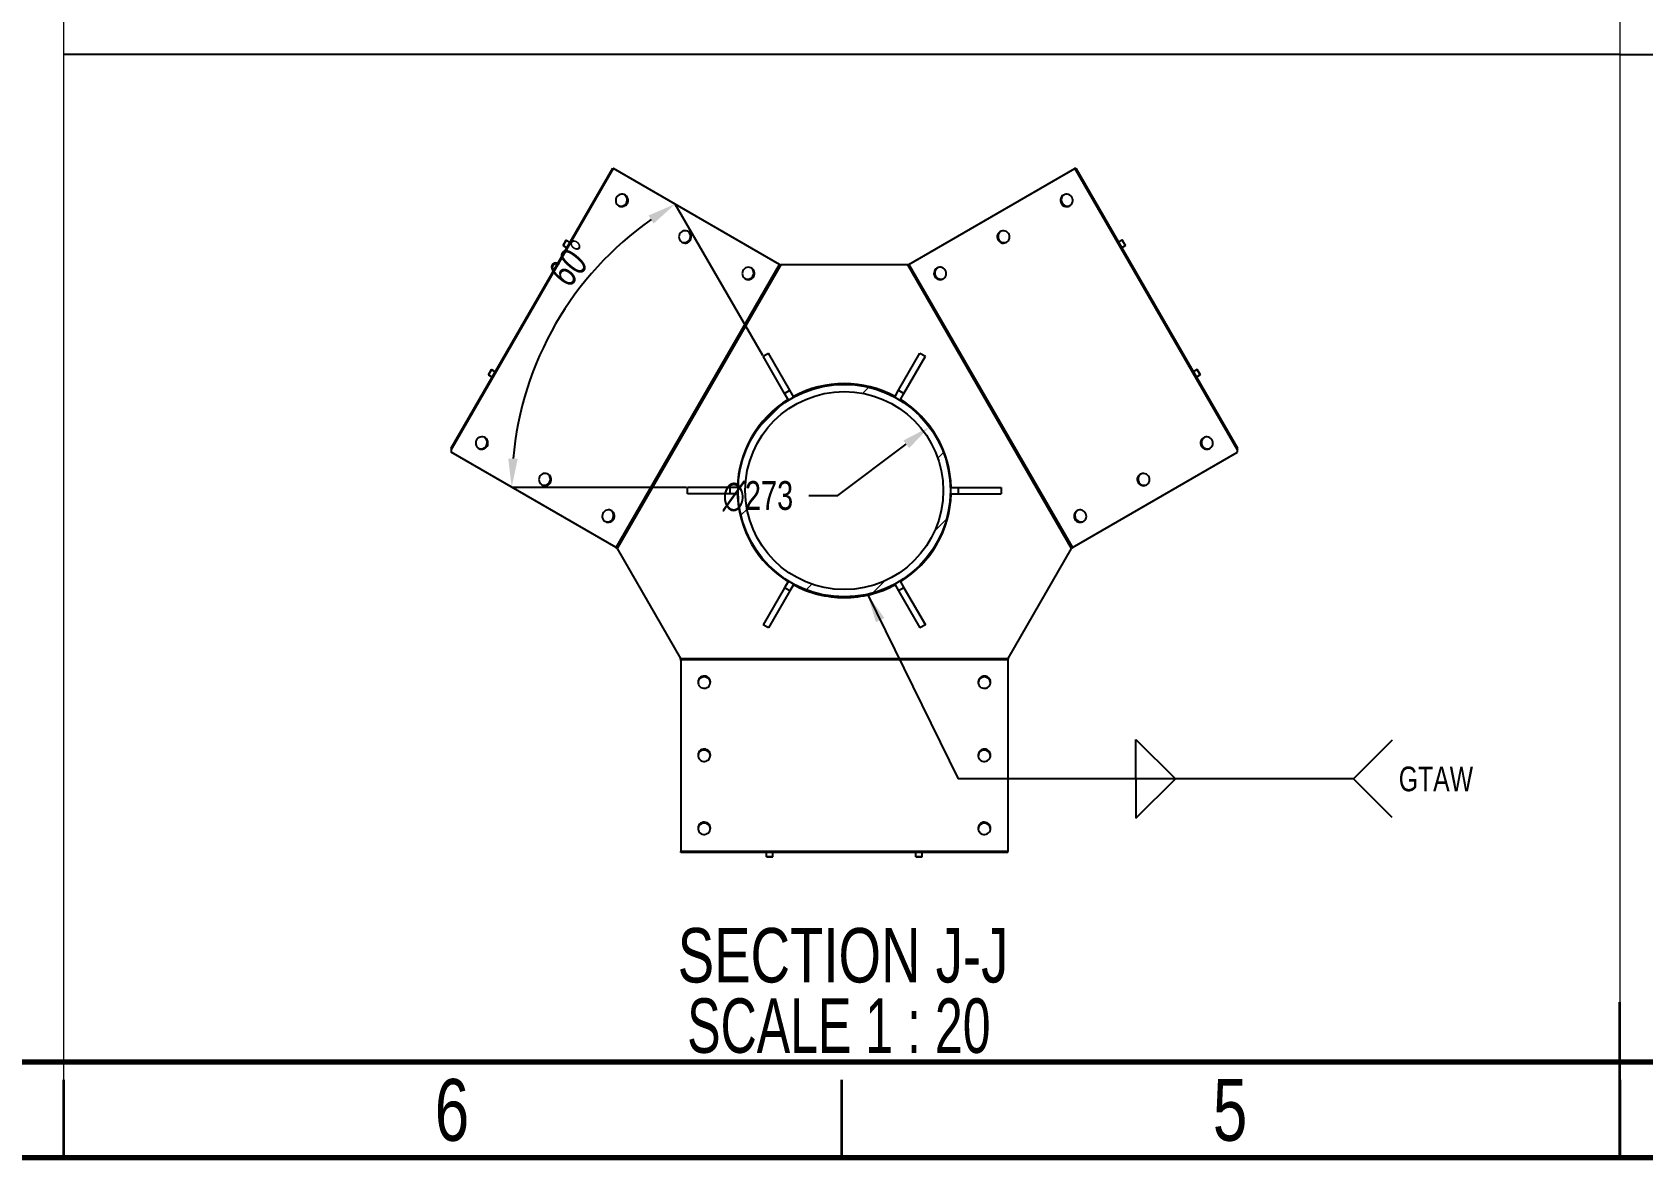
# Model space of a CAD drawing. Header units: millimetres. Extents: x 122 to 2816, y -707 to 556.
# Drawn here: x 1128.4 to 1231.9, y 92.1 to 164.5 of the extents above; entities that cross this region are included whole.
import ezdxf

# ---------------------------------------------------------------- set-up
doc = ezdxf.new("R2010")
doc.units = ezdxf.units.MM
doc.header["$PDSIZE"] = -1
doc.layers.add('FORMAT', color=7, linetype='Continuous')
doc.styles.add('SLDTEXTSTYLE10', font='TXT', dxfattribs={"width": 0.6875})
doc.styles.add('SLDTEXTSTYLE7', font='TXT', dxfattribs={"width": 0.75})
doc.dimstyles.new('SLDDIMSTYLE0', dxfattribs={"dimtxt": 2.5, "dimasz": 1.852083, "dimexe": 0, "dimexo": 0.625, "dimgap": 0, "dimtad": 1, "dimdec": 0, "dimrnd": 1e-09, "dimtxsty": 'Standard', "dimsah": 1, "dimcen": 2.5, "dimazin": 3, "dimtfac": 1.852083, "dimtdec": 0, "dimtmove": 0, "dimatfit": 3, "dimfrac": 2})
doc.dimstyles.new('SLDDIMSTYLE14', dxfattribs={"dimtxt": 1.852083, "dimasz": 1.852083, "dimexe": 0, "dimexo": 0.625, "dimgap": 0.463021, "dimtad": 1, "dimdec": 0, "dimlfac": 20, "dimrnd": 1e-09, "dimzin": 12, "dimtxsty": 'SLDTEXTSTYLE7', "dimsah": 1, "dimcen": 0, "dimazin": 3, "dimtfac": 1, "dimtdec": 0, "dimtmove": 0, "dimatfit": 3, "dimfrac": 2, "dimtzin": 12})
doc.dimstyles.new('SLDDIMSTYLE16', dxfattribs={"dimtxt": 1.852083, "dimasz": 1.852083, "dimexe": 0, "dimexo": 0.625, "dimgap": 0.463021, "dimtad": 1, "dimlfac": 20, "dimzin": 12, "dimtxsty": 'SLDTEXTSTYLE7', "dimsah": 1, "dimcen": 2.5, "dimazin": 3, "dimtfac": 1, "dimtmove": 0, "dimatfit": 3, "dimfrac": 2, "dimtzin": 12})

# ---------------------------------------------------------------- blocks, each defined once
blk = doc.blocks.new('*D1105')
at = {"layer": 'Defpoints', "color": 0}
for p in [(1186.1, 139.09), (1175.16, 130.93)]:
    blk.add_point(p, dxfattribs=at)
at = {"layer": 'FORMAT', "color": 0, "lineweight": -2}
for p, q in [((1180.21, 134.7), (1184.62, 137.99)), ((1178.36, 134.7), (1180.21, 134.7))]:
    blk.add_line(p, q, dxfattribs=at)
at = {"layer": 'FORMAT', "color": 0}
blk.add_solid([(1184.43, 138.23), (1184.8, 137.74), (1186.1, 139.09)], dxfattribs=at)
at = {"layer": 'FORMAT', "color": 0, "insert": (1172.81, 135.62), "char_height": 1.852, "attachment_point": 1, "style": 'SLDTEXTSTYLE7'}
blk.add_mtext('\\A1;∅273', dxfattribs=at)
blk = doc.blocks.new('*D1106')
at = {"layer": 'Defpoints', "color": 0}
for p in [(1175.42, 143.63), (1160.53, 142.4), (1176.8, 141.25), (1170.56, 135.21), (1173.31, 135.21)]:
    blk.add_point(p, dxfattribs=at)
at = {"layer": 'FORMAT', "color": 0, "lineweight": -2}
for p, q in [((1175.39, 143.69), (1169.77, 153.42)), ((1170.49, 135.21), (1159.26, 135.21))]:
    blk.add_line(p, q, dxfattribs=at)
blk.add_arc((1180.29, 135.21), 21.02, 125.0492, 174.9508, dxfattribs=at)
at = {"layer": 'FORMAT', "color": 0}
for points in [[(1168.05, 152.68), (1168.38, 152.16), (1169.77, 153.42)], [(1159.65, 137.05), (1159.04, 137.07), (1159.26, 135.21)]]:
    blk.add_solid(points, dxfattribs=at)
at = {"layer": 'FORMAT', "color": 0, "insert": (1161.51, 149.15), "char_height": 1.852, "attachment_point": 1, "rotation": 49.7115, "style": 'SLDTEXTSTYLE7'}
blk.add_mtext('\\A1;60°', dxfattribs=at)
blk = doc.blocks.new('SW_NOTE_0_48')
at = {"layer": 'FORMAT', "color": 0, "char_height": 3.5, "attachment_point": 2}
for s, insert, style in [('SECTION J-J', (13.18, 4.51), 'SLDTEXTSTYLE7'), ('SCALE 1 : 20', (12.91, -0.01), 'SLDTEXTSTYLE10')]:
    blk.add_mtext(s, dxfattribs=dict(at, insert=insert, style=style))
blk = doc.blocks.new('SW_SYMBOL_AWLD_FILL')
at = {"layer": 'FORMAT', "color": 0}
for p, q in [((0, 0), (0, 1250)), ((0, 1250), (1250, 0)), ((1250, 0), (0, 0))]:
    blk.add_line(p, q, dxfattribs=at)
blk = doc.blocks.new('SW_WELDSYMBOL_3')
at = {"layer": 'FORMAT', "color": 0}
for p, q in [((27.88, 2.48), (25.4, 0)), ((25.4, 0), (0, 0)), ((27.88, -2.48), (25.4, 0))]:
    blk.add_line(p, q, dxfattribs=at)
at = {"layer": 'FORMAT', "color": 0, "xscale": 0.0020277832, "yscale": 0.0020277832, "zscale": 0.0020277832}
blk.add_blockref('SW_SYMBOL_AWLD_FILL', (11.42, 0), dxfattribs=at)
at = {"layer": 'FORMAT', "color": 0, "extrusion": (0, 0, -1), "xscale": 0.0020277832, "yscale": 0.0020277832, "zscale": 0.0020277832, "rotation": 180}
blk.add_blockref('SW_SYMBOL_AWLD_FILL', (-11.42, 0), dxfattribs=at)
at = {"layer": 'FORMAT', "color": 0, "insert": (28.31, 0.79), "char_height": 1.587, "attachment_point": 1, "style": 'SLDTEXTSTYLE7'}
blk.add_mtext('GTAW', dxfattribs=at)

msp = doc.modelspace()

# ---------------------------------------------------------------- hatches: boundary and pattern name
at = {"linetype": 'Continuous', "lineweight": 18}
h = msp.add_hatch(dxfattribs=at)
h.set_pattern_fill('ANSI32', style=0)
h.set_pattern_definition([(45, (1015.465, 87.149), (-6.7352, 6.7352), []), (45, (1019.955, 87.149), (-6.7352, 6.7352), [])])
edge = h.paths.add_edge_path(flags=0)
edge.add_arc((1180.632328, 135.009234), 6.825, 0, 360)
edge = h.paths.add_edge_path(flags=0)
edge.add_arc((1180.632328, 135.009234), 6.3615, 0, 360)

# ---------------------------------------------------------------- linework, layer by layer
at = {"color": 7, "linetype": 'Continuous', "lineweight": 18}
for p, q in [((1130.464597, 374.149019), (1130.464597, 97.149019)), ((1230.464597, 369.148019), (1230.464597, 97.149019))]:
    msp.add_line(p, q, dxfattribs=at)
at = {"color": 7, "linetype": 'Continuous', "lineweight": 25}
for p, q in [((1155.367328, 137.727704), (1165.756446, 155.722184)), ((1155.367328, 137.605315), (1165.809442, 155.691587)), ((1165.756446, 155.722184), (1165.809442, 155.691587)), ((1176.474402, 149.534169), (1165.809442, 155.691587)), ((1184.790255, 149.534169), (1195.455214, 155.691587)), ((1195.50821, 155.722184), (1195.455214, 155.691587)), ((1195.455214, 155.691587), (1205.897328, 137.605315)), ((1195.50821, 155.722184), (1205.897328, 137.727704)), ((1162.750434, 151.106853), (1162.550434, 150.760443)), ((1162.750434, 151.106853), (1162.765725, 151.098025)), ((1198.514223, 151.106853), (1198.498931, 151.098025)), ((1198.714223, 150.760443), (1198.514223, 151.106853)), ((1162.550434, 150.760443), (1162.565725, 150.751614)), ((1162.765725, 151.098025), (1162.565725, 150.751614)), ((1162.565725, 150.751614), (1162.806446, 150.612634)), ((1162.765725, 151.098025), (1163.006446, 150.959044)), ((1198.498931, 151.098025), (1198.25821, 150.959044)), ((1198.698931, 150.751614), (1198.45821, 150.612634)), ((1198.698931, 150.751614), (1198.498931, 151.098025)), ((1198.714223, 150.760443), (1198.698931, 150.751614)), ((1165.974402, 131.347636), (1176.474402, 149.534169)), ((1176.551753, 149.515159), (1166.029541, 131.290153)), ((1184.712904, 149.515159), (1176.551753, 149.515159)), ((1195.235116, 131.290153), (1184.712904, 149.515159)), ((1184.790255, 149.534169), (1195.290255, 131.347636)), ((1175.421623, 143.63444), (1175.768033, 143.83444)), ((1176.796623, 141.25287), (1175.421623, 143.63444)), ((1177.143033, 141.45287), (1175.768033, 143.83444)), ((1184.121623, 141.45287), (1185.496623, 143.83444)), ((1184.468033, 141.25287), (1185.843033, 143.63444)), ((1185.496623, 143.83444), (1185.843033, 143.63444)), ((1157.950434, 142.793009), (1157.750434, 142.446599)), ((1157.750434, 142.446599), (1157.765725, 142.437771)), ((1157.965725, 142.784181), (1157.765725, 142.437771)), ((1157.765725, 142.437771), (1158.006446, 142.29879)), ((1157.950434, 142.793009), (1157.965725, 142.784181)), ((1157.965725, 142.784181), (1158.206446, 142.6452)), ((1203.298931, 142.784181), (1203.05821, 142.6452)), ((1203.498931, 142.437771), (1203.25821, 142.29879)), ((1203.314223, 142.793009), (1203.298931, 142.784181)), ((1203.498931, 142.437771), (1203.298931, 142.784181)), ((1203.514223, 142.446599), (1203.314223, 142.793009)), ((1203.514223, 142.446599), (1203.498931, 142.437771)), ((1176.796623, 141.25287), (1177.143033, 141.45287)), ((1177.046623, 140.819857), (1176.796623, 141.25287)), ((1177.046623, 140.819857), (1177.393033, 141.019857)), ((1177.393033, 141.019857), (1177.143033, 141.45287)), ((1178.507487, 141.547634), (1178.565926, 141.513894)), ((1178.609941, 141.580046), (1178.573053, 141.516154)), ((1182.691603, 141.516154), (1182.654715, 141.580046)), ((1182.757169, 141.547634), (1182.698731, 141.513894)), ((1183.871623, 141.019857), (1184.121623, 141.45287)), ((1183.871623, 141.019857), (1184.218033, 140.819857)), ((1184.121623, 141.45287), (1184.468033, 141.25287)), ((1184.218033, 140.819857), (1184.468033, 141.25287)), ((1155.367328, 137.727704), (1155.367328, 137.605315)), ((1205.897328, 137.605315), (1205.897328, 137.727704)), ((1155.367328, 137.605315), (1155.367328, 137.471633)), ((1165.974402, 131.347636), (1155.367328, 137.471633)), ((1195.290255, 131.347636), (1205.897328, 137.471633)), ((1205.897328, 137.471633), (1205.897328, 137.605315)), ((1170.557328, 134.809234), (1170.557328, 135.209234)), ((1173.307328, 135.209234), (1170.557328, 135.209234)), ((1173.307328, 134.809234), (1170.557328, 134.809234)), ((1173.307328, 134.809234), (1173.307328, 135.209234)), ((1173.807328, 135.209234), (1173.307328, 135.209234)), ((1173.807328, 134.809234), (1173.307328, 134.809234)), ((1173.807328, 134.809234), (1173.807328, 135.209234)), ((1187.457328, 135.209234), (1187.457328, 134.809234)), ((1187.457328, 135.209234), (1187.957328, 135.209234)), ((1187.457328, 134.809234), (1187.957328, 134.809234)), ((1187.957328, 135.209234), (1187.957328, 134.809234)), ((1187.957328, 135.209234), (1190.707328, 135.209234)), ((1187.957328, 134.809234), (1190.707328, 134.809234)), ((1190.707328, 135.209234), (1190.707328, 134.809234)), ((1173.907487, 133.5802), (1173.965926, 133.546461)), ((1173.967533, 133.539158), (1173.930644, 133.475266)), ((1187.334012, 133.475266), (1187.297124, 133.539158)), ((1187.357169, 133.5802), (1187.298731, 133.546461)), ((1166.029541, 131.290153), (1170.110116, 124.222389)), ((1191.154541, 124.222389), (1195.235116, 131.290153)), ((1175.953031, 129.972389), (1176.026808, 129.972389)), ((1176.032328, 129.899868), (1176.032328, 129.967347)), ((1185.232328, 129.899868), (1185.232328, 129.967347)), ((1185.237849, 129.972389), (1185.311625, 129.972389)), ((1176.796623, 128.765598), (1175.421623, 126.384028)), ((1177.143033, 128.565598), (1175.768033, 126.184028)), ((1177.046623, 129.198611), (1176.796623, 128.765598)), ((1177.143033, 128.565598), (1176.796623, 128.765598)), ((1177.393033, 128.998611), (1177.046623, 129.198611)), ((1177.393033, 128.998611), (1177.143033, 128.565598)), ((1184.218033, 129.198611), (1183.871623, 128.998611)), ((1183.871623, 128.998611), (1184.121623, 128.565598)), ((1184.468033, 128.765598), (1184.121623, 128.565598)), ((1184.121623, 128.565598), (1185.496623, 126.184028)), ((1184.218033, 129.198611), (1184.468033, 128.765598)), ((1184.468033, 128.765598), (1185.843033, 126.384028)), ((1175.768033, 126.184028), (1175.421623, 126.384028)), ((1185.843033, 126.384028), (1185.496623, 126.184028)), ((1170.110116, 124.222389), (1191.154541, 124.222389)), ((1170.132328, 124.145896), (1170.132328, 111.831062)), ((1191.132328, 124.145896), (1170.132328, 124.145896)), ((1191.132328, 124.145896), (1191.132328, 111.831062)), ((1191.132328, 111.831062), (1170.132328, 111.831062)), ((1170.132328, 111.769867), (1170.132328, 111.831062)), ((1191.132328, 111.769867), (1191.132328, 111.831062)), ((1191.132328, 111.769867), (1170.132328, 111.769867)), ((1175.632328, 111.491907), (1175.632328, 111.769867)), ((1175.632328, 111.491907), (1176.032328, 111.491907)), ((1175.632328, 111.474249), (1175.632328, 111.491907)), ((1175.632328, 111.474249), (1176.032328, 111.474249)), ((1176.032328, 111.491907), (1176.032328, 111.769867)), ((1176.032328, 111.474249), (1176.032328, 111.491907)), ((1185.232328, 111.491907), (1185.232328, 111.769867)), ((1185.232328, 111.491907), (1185.632328, 111.491907)), ((1185.232328, 111.474249), (1185.232328, 111.491907)), ((1185.232328, 111.474249), (1185.632328, 111.474249)), ((1185.632328, 111.491907), (1185.632328, 111.769867)), ((1185.632328, 111.474249), (1185.632328, 111.491907))]:
    msp.add_line(p, q, dxfattribs=at)
at = {"color": 7, "linetype": 'Continuous', "lineweight": 35}
for p, q in [((1230.464597, 92.148019), (1230.464597, 102.150019)), ((1130.464597, 97.149019), (1130.464597, 92.149019)), ((1180.464597, 97.149019), (1180.464597, 92.149019)), ((1230.464597, 97.149019), (1230.464597, 92.149019))]:
    msp.add_line(p, q, dxfattribs=at)
at = {"color": 7, "linetype": 'Continuous', "lineweight": 70}
for p, q in [((1424.867069, 98.282544), (1035.464597, 98.282544)), ((1430.464597, 92.149019), (1030.464597, 92.149019))]:
    msp.add_line(p, q, dxfattribs=at)
at = {"color": 7, "linetype": 'Continuous', "lineweight": 25, "flags": 128}
for points in [[(1165.946736, 153.651377), (1165.955131, 153.565641), (1165.981671, 153.483914), (1166.025115, 153.410017), (1166.083432, 153.347406), (1166.153895, 153.299008), (1166.233209, 153.267087), (1166.317665, 153.253134), (1166.403315, 153.257803), (1166.486154, 153.280875), (1166.562308, 153.321272), (1166.628216, 153.377104), (1166.680796, 153.44576), (1166.71759, 153.524031), (1166.736878, 153.608257), (1166.737757, 153.694498), (1166.720187, 153.778724), (1166.684988, 153.856995), (1166.633808, 153.925651), (1166.569038, 153.981483), (1166.493708, 154.021879), (1166.41134, 154.044952), (1166.325785, 154.049621), (1166.241044, 154.035668), (1166.161079, 154.003747), (1166.089629, 153.955349), (1166.030036, 153.892738), (1165.985085, 153.818841), (1165.956879, 153.737114), (1165.946736, 153.651377)], [(1195.119695, 153.994716), (1195.041247, 154.030314), (1194.957199, 154.048193), (1194.871481, 154.047518), (1194.788099, 154.028319), (1194.710954, 153.991496), (1194.643652, 153.938768), (1194.589341, 153.872603), (1194.55056, 153.796093), (1194.529121, 153.712817), (1194.526029, 153.626668), (1194.541426, 153.541674), (1194.574595, 153.461809), (1194.623982, 153.390809), (1194.68728, 153.331993), (1194.761528, 153.288111), (1194.843254, 153.261214), (1194.928638, 153.252562), (1195.013687, 153.262557), (1195.094423, 153.290733), (1195.167073, 153.335773), (1195.228238, 153.39557), (1195.275059, 153.467328), (1195.305346, 153.547692), (1195.317684, 153.632904), (1195.311495, 153.718981), (1195.287069, 153.801896), (1195.245548, 153.877773), (1195.188873, 153.943064), (1195.119695, 153.994716)], [(1170.011932, 151.304335), (1170.020327, 151.218599), (1170.046867, 151.136871), (1170.090311, 151.062975), (1170.148628, 151.000363), (1170.219091, 150.951966), (1170.298405, 150.920044), (1170.382862, 150.906092), (1170.468512, 150.910761), (1170.551351, 150.933833), (1170.627504, 150.974229), (1170.693412, 151.030061), (1170.745993, 151.098718), (1170.782787, 151.176989), (1170.802075, 151.261214), (1170.802954, 151.347456), (1170.785383, 151.431681), (1170.750185, 151.509952), (1170.699004, 151.578609), (1170.634235, 151.634441), (1170.558905, 151.674837), (1170.476536, 151.697909), (1170.390982, 151.702578), (1170.30624, 151.688626), (1170.226276, 151.656704), (1170.154826, 151.608307), (1170.095232, 151.545695), (1170.050282, 151.471799), (1170.022075, 151.390071), (1170.011932, 151.304335)], [(1191.054498, 151.647673), (1190.976051, 151.683271), (1190.892003, 151.701151), (1190.806284, 151.700475), (1190.722903, 151.681277), (1190.645758, 151.644453), (1190.578456, 151.591726), (1190.524144, 151.52556), (1190.485363, 151.449051), (1190.463925, 151.365774), (1190.460832, 151.279625), (1190.47623, 151.194631), (1190.509398, 151.114767), (1190.558785, 151.043767), (1190.622083, 150.984951), (1190.696331, 150.941068), (1190.778058, 150.914172), (1190.863441, 150.905519), (1190.94849, 150.915515), (1191.029227, 150.943691), (1191.101876, 150.98873), (1191.163041, 151.048527), (1191.209862, 151.120286), (1191.240149, 151.20065), (1191.252487, 151.285862), (1191.246298, 151.371938), (1191.221872, 151.454853), (1191.180351, 151.53073), (1191.123676, 151.596021), (1191.054498, 151.647673)], [(1174.077129, 148.957293), (1174.085524, 148.871556), (1174.112064, 148.789829), (1174.155508, 148.715932), (1174.213825, 148.653321), (1174.284288, 148.604923), (1174.363602, 148.573002), (1174.448059, 148.559049), (1174.533709, 148.563719), (1174.616547, 148.586791), (1174.692701, 148.627187), (1174.758609, 148.683019), (1174.811189, 148.751675), (1174.847984, 148.829946), (1174.867271, 148.914172), (1174.868151, 149.000414), (1174.85058, 149.084639), (1174.815382, 149.16291), (1174.764201, 149.231566), (1174.699431, 149.287398), (1174.624101, 149.327795), (1174.541733, 149.350867), (1174.456178, 149.355536), (1174.371437, 149.341583), (1174.291472, 149.309662), (1174.220023, 149.261264), (1174.160429, 149.198653), (1174.115478, 149.124756), (1174.087272, 149.043029), (1174.077129, 148.957293)], [(1186.989301, 149.300631), (1186.910854, 149.336229), (1186.826806, 149.354108), (1186.741087, 149.353433), (1186.657706, 149.334234), (1186.580561, 149.297411), (1186.513259, 149.244683), (1186.458948, 149.178518), (1186.420166, 149.102008), (1186.398728, 149.018732), (1186.395635, 148.932583), (1186.411033, 148.847589), (1186.444201, 148.767725), (1186.493589, 148.696724), (1186.556886, 148.637908), (1186.631134, 148.594026), (1186.712861, 148.56713), (1186.798245, 148.558477), (1186.883293, 148.568472), (1186.96403, 148.596649), (1187.036679, 148.641688), (1187.097844, 148.701485), (1187.144665, 148.773243), (1187.174953, 148.853607), (1187.18729, 148.93882), (1187.181102, 149.024896), (1187.156675, 149.107811), (1187.115154, 149.183688), (1187.058479, 149.248979), (1186.989301, 149.300631)], [(1156.946736, 138.06292), (1156.955131, 137.977184), (1156.981671, 137.895457), (1157.025115, 137.82156), (1157.083432, 137.758949), (1157.153895, 137.710551), (1157.233209, 137.678629), (1157.317665, 137.664677), (1157.403315, 137.669346), (1157.486154, 137.692418), (1157.562308, 137.732815), (1157.628216, 137.788646), (1157.680796, 137.857303), (1157.71759, 137.935574), (1157.736878, 138.019799), (1157.737757, 138.106041), (1157.720187, 138.190267), (1157.684988, 138.268537), (1157.633808, 138.337194), (1157.569038, 138.393026), (1157.493708, 138.433422), (1157.41134, 138.456494), (1157.325785, 138.461163), (1157.241044, 138.447211), (1157.161079, 138.41529), (1157.089629, 138.366892), (1157.030036, 138.304281), (1156.985085, 138.230384), (1156.956879, 138.148656), (1156.946736, 138.06292)], [(1204.119695, 138.406258), (1204.041247, 138.441856), (1203.957199, 138.459736), (1203.871481, 138.45906), (1203.788099, 138.439862), (1203.710954, 138.403038), (1203.643652, 138.350311), (1203.589341, 138.284146), (1203.55056, 138.207636), (1203.529121, 138.124359), (1203.526029, 138.03821), (1203.541426, 137.953216), (1203.574595, 137.873352), (1203.623982, 137.802352), (1203.68728, 137.743536), (1203.761528, 137.699653), (1203.843254, 137.672757), (1203.928638, 137.664104), (1204.013687, 137.6741), (1204.094423, 137.702276), (1204.167073, 137.747316), (1204.228238, 137.807113), (1204.275059, 137.878871), (1204.305346, 137.959235), (1204.317684, 138.044447), (1204.311495, 138.130523), (1204.287069, 138.213438), (1204.245548, 138.289315), (1204.188873, 138.354606), (1204.119695, 138.406258)], [(1161.011932, 135.715878), (1161.020327, 135.630142), (1161.046867, 135.548414), (1161.090311, 135.474517), (1161.148628, 135.411906), (1161.219091, 135.363508), (1161.298405, 135.331587), (1161.382862, 135.317635), (1161.468512, 135.322304), (1161.551351, 135.345376), (1161.627504, 135.385772), (1161.693412, 135.441604), (1161.745993, 135.51026), (1161.782787, 135.588531), (1161.802075, 135.672757), (1161.802954, 135.758999), (1161.785383, 135.843224), (1161.750185, 135.921495), (1161.699004, 135.990152), (1161.634235, 136.045983), (1161.558905, 136.08638), (1161.476536, 136.109452), (1161.390982, 136.114121), (1161.30624, 136.100169), (1161.226276, 136.068247), (1161.154826, 136.019849), (1161.095232, 135.957238), (1161.050282, 135.883341), (1161.022075, 135.801614), (1161.011932, 135.715878)], [(1200.054498, 136.059216), (1199.976051, 136.094814), (1199.892003, 136.112693), (1199.806284, 136.112018), (1199.722903, 136.09282), (1199.645758, 136.055996), (1199.578456, 136.003269), (1199.524144, 135.937103), (1199.485363, 135.860593), (1199.463925, 135.777317), (1199.460832, 135.691168), (1199.47623, 135.606174), (1199.509398, 135.52631), (1199.558785, 135.45531), (1199.622083, 135.396493), (1199.696331, 135.352611), (1199.778058, 135.325715), (1199.863441, 135.317062), (1199.94849, 135.327057), (1200.029227, 135.355234), (1200.101876, 135.400273), (1200.163041, 135.46007), (1200.209862, 135.531828), (1200.240149, 135.612192), (1200.252487, 135.697405), (1200.246298, 135.783481), (1200.221872, 135.866396), (1200.180351, 135.942273), (1200.123676, 136.007564), (1200.054498, 136.059216)], [(1165.077129, 133.368835), (1165.085524, 133.283099), (1165.112064, 133.201372), (1165.155508, 133.127475), (1165.213825, 133.064864), (1165.284288, 133.016466), (1165.363602, 132.984545), (1165.448059, 132.970592), (1165.533709, 132.975261), (1165.616547, 132.998333), (1165.692701, 133.03873), (1165.758609, 133.094562), (1165.811189, 133.163218), (1165.847984, 133.241489), (1165.867271, 133.325714), (1165.868151, 133.411956), (1165.85058, 133.496182), (1165.815382, 133.574453), (1165.764201, 133.643109), (1165.699431, 133.698941), (1165.624101, 133.739337), (1165.541733, 133.762409), (1165.456178, 133.767078), (1165.371437, 133.753126), (1165.291472, 133.721205), (1165.220023, 133.672807), (1165.160429, 133.610196), (1165.115478, 133.536299), (1165.087272, 133.454572), (1165.077129, 133.368835)], [(1195.989301, 133.712174), (1195.910854, 133.747772), (1195.826806, 133.765651), (1195.741087, 133.764976), (1195.657706, 133.745777), (1195.580561, 133.708953), (1195.513259, 133.656226), (1195.458948, 133.590061), (1195.420166, 133.513551), (1195.398728, 133.430275), (1195.395635, 133.344125), (1195.411033, 133.259132), (1195.444201, 133.179267), (1195.493589, 133.108267), (1195.556886, 133.049451), (1195.631134, 133.005569), (1195.712861, 132.978672), (1195.798245, 132.97002), (1195.883293, 132.980015), (1195.96403, 133.008191), (1196.036679, 133.053231), (1196.097844, 133.113028), (1196.144665, 133.184786), (1196.174953, 133.26515), (1196.18729, 133.350362), (1196.181102, 133.436438), (1196.156675, 133.519354), (1196.115154, 133.595231), (1196.058479, 133.660522), (1195.989301, 133.712174)], [(1171.830555, 122.358236), (1171.900607, 122.408374), (1171.958115, 122.472222), (1172.00039, 122.546794), (1172.025454, 122.628604), (1172.032136, 122.713825), (1172.020124, 122.798474), (1171.989979, 122.878592), (1171.94311, 122.950432), (1171.88171, 123.010636), (1171.808649, 123.056389), (1171.727343, 123.085551), (1171.641594, 123.096759), (1171.555413, 123.089488), (1171.472828, 123.064079), (1171.3977, 123.02172), (1171.333544, 122.96439), (1171.283359, 122.894772), (1171.249491, 122.81612), (1171.233524, 122.732112), (1171.236205, 122.646676), (1171.257408, 122.563807), (1171.296142, 122.48738), (1171.350595, 122.420968), (1171.418222, 122.367677), (1171.495861, 122.329999), (1171.579881, 122.309695), (1171.666353, 122.307715), (1171.751234, 122.324151), (1171.830555, 122.358236)], [(1189.830555, 122.358236), (1189.900607, 122.408374), (1189.958115, 122.472222), (1190.00039, 122.546794), (1190.025454, 122.628604), (1190.032136, 122.713825), (1190.020124, 122.798474), (1189.989979, 122.878592), (1189.94311, 122.950432), (1189.88171, 123.010636), (1189.808649, 123.056389), (1189.727343, 123.085551), (1189.641594, 123.096759), (1189.555413, 123.089488), (1189.472828, 123.064079), (1189.3977, 123.02172), (1189.333544, 122.96439), (1189.283359, 122.894772), (1189.249491, 122.81612), (1189.233524, 122.732112), (1189.236205, 122.646676), (1189.257408, 122.563807), (1189.296142, 122.48738), (1189.350595, 122.420968), (1189.418222, 122.367677), (1189.495861, 122.329999), (1189.579881, 122.309695), (1189.666353, 122.307715), (1189.751234, 122.324151), (1189.830555, 122.358236)], [(1171.830555, 117.664151), (1171.900607, 117.714289), (1171.958115, 117.778137), (1172.00039, 117.852709), (1172.025454, 117.934519), (1172.032136, 118.01974), (1172.020124, 118.104389), (1171.989979, 118.184507), (1171.94311, 118.256347), (1171.88171, 118.316552), (1171.808649, 118.362304), (1171.727343, 118.391467), (1171.641594, 118.402674), (1171.555413, 118.395404), (1171.472828, 118.369994), (1171.3977, 118.327635), (1171.333544, 118.270306), (1171.283359, 118.200687), (1171.249491, 118.122036), (1171.233524, 118.038028), (1171.236205, 117.952592), (1171.257408, 117.869723), (1171.296142, 117.793295), (1171.350595, 117.726884), (1171.418222, 117.673593), (1171.495861, 117.635914), (1171.579881, 117.61561), (1171.666353, 117.61363), (1171.751234, 117.630067), (1171.830555, 117.664151)], [(1189.830555, 117.664151), (1189.900607, 117.714289), (1189.958115, 117.778137), (1190.00039, 117.852709), (1190.025454, 117.934519), (1190.032136, 118.01974), (1190.020124, 118.104389), (1189.989979, 118.184507), (1189.94311, 118.256347), (1189.88171, 118.316552), (1189.808649, 118.362304), (1189.727343, 118.391467), (1189.641594, 118.402674), (1189.555413, 118.395404), (1189.472828, 118.369994), (1189.3977, 118.327635), (1189.333544, 118.270306), (1189.283359, 118.200687), (1189.249491, 118.122036), (1189.233524, 118.038028), (1189.236205, 117.952592), (1189.257408, 117.869723), (1189.296142, 117.793295), (1189.350595, 117.726884), (1189.418222, 117.673593), (1189.495861, 117.635914), (1189.579881, 117.61561), (1189.666353, 117.61363), (1189.751234, 117.630067), (1189.830555, 117.664151)], [(1171.830555, 112.970066), (1171.900607, 113.020204), (1171.958115, 113.084052), (1172.00039, 113.158624), (1172.025454, 113.240434), (1172.032136, 113.325655), (1172.020124, 113.410304), (1171.989979, 113.490422), (1171.94311, 113.562263), (1171.88171, 113.622467), (1171.808649, 113.66822), (1171.727343, 113.697382), (1171.641594, 113.708589), (1171.555413, 113.701319), (1171.472828, 113.67591), (1171.3977, 113.63355), (1171.333544, 113.576221), (1171.283359, 113.506603), (1171.249491, 113.427951), (1171.233524, 113.343943), (1171.236205, 113.258507), (1171.257408, 113.175638), (1171.296142, 113.09921), (1171.350595, 113.032799), (1171.418222, 112.979508), (1171.495861, 112.941829), (1171.579881, 112.921526), (1171.666353, 112.919545), (1171.751234, 112.935982), (1171.830555, 112.970066)], [(1189.830555, 112.970066), (1189.900607, 113.020204), (1189.958115, 113.084052), (1190.00039, 113.158624), (1190.025454, 113.240434), (1190.032136, 113.325655), (1190.020124, 113.410304), (1189.989979, 113.490422), (1189.94311, 113.562263), (1189.88171, 113.622467), (1189.808649, 113.66822), (1189.727343, 113.697382), (1189.641594, 113.708589), (1189.555413, 113.701319), (1189.472828, 113.67591), (1189.3977, 113.63355), (1189.333544, 113.576221), (1189.283359, 113.506603), (1189.249491, 113.427951), (1189.233524, 113.343943), (1189.236205, 113.258507), (1189.257408, 113.175638), (1189.296142, 113.09921), (1189.350595, 113.032799), (1189.418222, 112.979508), (1189.495861, 112.941829), (1189.579881, 112.921526), (1189.666353, 112.919545), (1189.751234, 112.935982), (1189.830555, 112.970066)]]:
    msp.add_lwpolyline(points, dxfattribs=at)
at = {"color": 7, "linetype": 'Continuous', "lineweight": 25}
for radius in [6.825, 6.3615]:
    msp.add_circle((1180.632328, 135.009234), radius, dxfattribs=at)
for centre, radius, start, end in [((1166.286738, 153.683969), 0.400297, 244.95660062, 55.04339873), ((1194.97288, 153.687039), 0.394901, 124.61261208, 180.73476036), ((1194.978074, 153.683788), 0.400067, 180.25965891, 295.03425316), ((1170.351935, 151.336927), 0.400297, 244.95659533, 55.04340439), ((1190.907683, 151.339996), 0.394901, 124.61262274, 180.73476034), ((1190.912877, 151.336745), 0.400067, 180.25965896, 295.03424344), ((1174.417132, 148.989884), 0.400297, 244.95658972, 55.04341052), ((1186.842486, 148.992954), 0.394901, 124.61261207, 180.73476036), ((1186.84768, 148.989703), 0.400067, 180.25965891, 295.03425316), ((1180.632328, 135.009234), 6.875, 61.6670215, 118.3329785), ((1180.632328, 135.009234), 6.875, 121.6670215, 178.3329785), ((1180.632328, 135.009234), 6.875, 1.6670215, 58.3329785), ((1157.286738, 138.095512), 0.400297, 244.95659208, 55.04340793), ((1203.97288, 138.098581), 0.394901, 124.61261208, 180.73476036), ((1203.978074, 138.09533), 0.400067, 180.25965891, 295.03425316), ((1161.351935, 135.748469), 0.400297, 244.95659208, 55.04340792), ((1199.907683, 135.751539), 0.394901, 124.61261207, 180.73476036), ((1199.912877, 135.748288), 0.400067, 180.25965891, 295.03425316), ((1180.632328, 135.009234), 6.875, 181.6670215, 238.3329785), ((1180.632328, 135.009234), 6.875, 301.6670215, 358.3329785), ((1165.417132, 133.401427), 0.400297, 244.95659208, 55.04340792), ((1195.842486, 133.404497), 0.394901, 124.61261207, 180.73476036), ((1195.84768, 133.401246), 0.400067, 180.25965891, 295.03425316), ((1180.632328, 135.009234), 6.875, 241.6670215, 270), ((1180.632328, 135.009234), 6.875, 270, 298.3329785), ((1171.629868, 122.637966), 0.397712, 89.64556978, 175.23895705), ((1171.634145, 122.637263), 0.398412, 4.8542402, 90.26123283), ((1189.629868, 122.637966), 0.397712, 89.64556978, 175.23895719), ((1189.634145, 122.637263), 0.398412, 4.85424034, 90.26123283), ((1171.629868, 117.943882), 0.397712, 89.64556977, 175.23895959), ((1171.634145, 117.943178), 0.398412, 4.85423808, 90.26123284), ((1189.629868, 117.943882), 0.397712, 89.64556978, 175.2389579), ((1189.634145, 117.943178), 0.398412, 4.85423949, 90.26123284), ((1171.629868, 113.249797), 0.397712, 89.64556978, 175.2389562), ((1171.634145, 113.249093), 0.398412, 4.85424091, 90.26123283), ((1189.629868, 113.249797), 0.397712, 89.64556978, 175.23895648), ((1189.634145, 113.249093), 0.398412, 4.85424118, 90.26123283)]:
    msp.add_arc(centre, radius, start, end, dxfattribs=at)
for centre, major_axis, ratio, start_param, end_param in [((1177.484117, 151.130061), (1.095421, 1.544319), 0.468149635, 3.185396897, 3.3389858712), ((1177.484117, 151.130061), (1.014517, 1.592978), 0.2613988764, 3.1529674034, 3.3065563775), ((1183.78054, 151.130061), (-1.095421, 1.544319), 0.468149635, 2.944199436, 3.0977884102), ((1183.78054, 151.130061), (-1.014517, 1.592978), 0.2613988764, 2.9766289297, 3.1302179038), ((1165.097177, 129.675251), (0.789709, 1.720822), 0.468149635, 6.0857920896, 6.2393810638), ((1165.097177, 129.675251), (0.872301, 1.675087), 0.2613988764, 6.1182215832, 6.2718105574), ((1196.16748, 129.675251), (-0.789709, 1.720822), 0.468149635, 0.0438042434, 0.1973932176), ((1196.16748, 129.675251), (-0.872301, 1.675087), 0.2613988764, 0.0113747498, 0.1649637239), ((1168.245388, 124.222389), (1.886818, -0.082108), 0.2613988764, 0.0113747498, 0.1649637239), ((1168.245388, 124.222389), (1.88513, -0.176502), 0.468149635, 0.0438042434, 0.1973932176), ((1193.019269, 124.222389), (1.886818, 0.082108), 0.2613988764, 2.9766289297, 3.1302179038), ((1193.019269, 124.222389), (1.88513, 0.176502), 0.468149635, 2.944199436, 3.0977884102)]:
    msp.add_ellipse(centre, major_axis=major_axis, ratio=ratio, start_param=start_param, end_param=end_param, dxfattribs=at)
at = {"layer": 'FORMAT'}
for q in [(1130.464597, 163.026599), (1332.818543, 163.026599)]:
    msp.add_line((1230.464597, 163.026599), q, dxfattribs=at)

# ---------------------------------------------------------------- block references
for name, p in [('SW_WELDSYMBOL_3', (1187.954375, 116.489585)), ('SW_NOTE_0_48', (1167.376078, 102.398555))]:
    msp.add_blockref(name, p, dxfattribs=at)

# ---------------------------------------------------------------- texts
at = {"color": 7, "linetype": 'Continuous', "lineweight": 0, "char_height": 3.96875, "attachment_point": 2, "style": 'SLDTEXTSTYLE7'}
for s, insert in [('6', (1155.424634, 97.209173)), ('5', (1205.424634, 97.209173))]:
    msp.add_mtext(s, dxfattribs=dict(at, insert=insert))

# ---------------------------------------------------------------- dimensions: what is measured, and where the dimension line sits
at = {"layer": 'FORMAT'}
dim = msp.add_angular_dim_2l(base=(1160.530417, 142.399648), line1=((1170.557328, 135.209234), (1173.307328, 135.209234)), line2=((1175.421623, 143.63444), (1176.796623, 141.25287)), dimstyle='SLDDIMSTYLE16', dxfattribs=at)
dim.commit()
dim.dimension.update_dxf_attribs({"geometry": '*D1106', "text_midpoint": (1164.249327, 148.803706), "dimtype": 162})
dim = msp.add_diameter_dim_2p(p1=(1175.164254, 130.925022), p2=(1186.100402, 139.093446), dimstyle='SLDDIMSTYLE14', dxfattribs=at)
dim.commit()
dim.dimension.update_dxf_attribs({"geometry": '*D1105', "text_midpoint": (1175.352288, 134.696781), "dimtype": 163})

# ---------------------------------------------------------------- leaders
msp.add_leader([(1182.119083, 128.348139), (1187.954375, 116.489585)], dimstyle='SLDDIMSTYLE0', dxfattribs=at)

doc.saveas('drawing.dxf')
